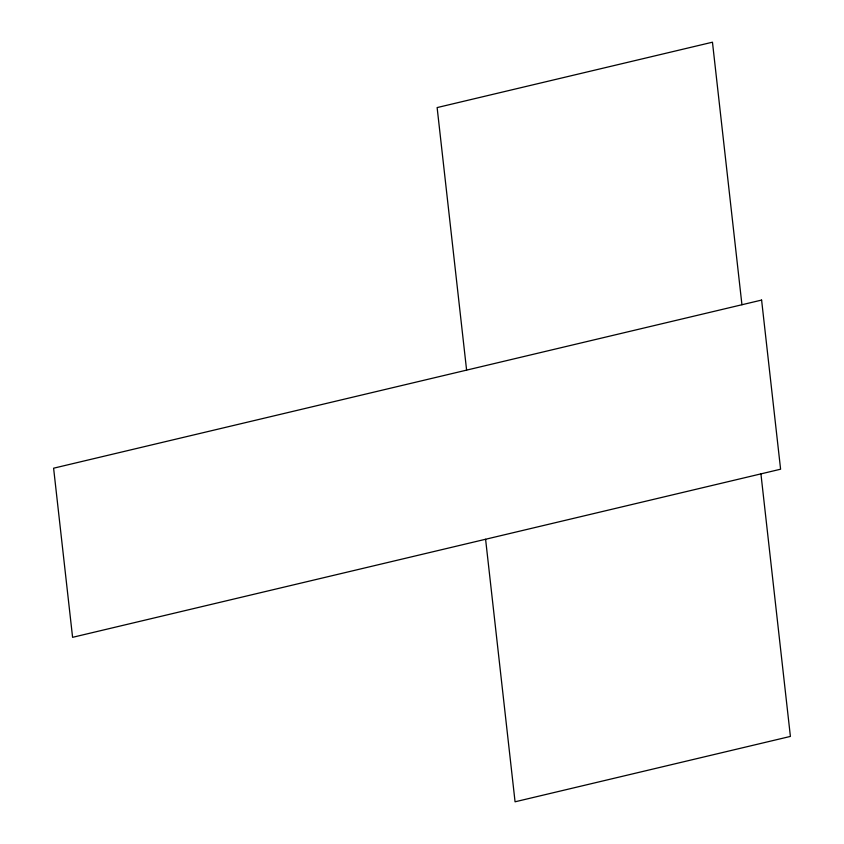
<?xml version="1.0" encoding="UTF-8"?>
<svg xmlns="http://www.w3.org/2000/svg" width="844" height="844" viewBox="0 0 844 844"><rect width="100%" height="100%" fill="white"/><g stroke="black" fill="none" stroke-linecap="round" stroke-linejoin="round"><path stroke-width="1.27" d="M741.939 304.737L712.463 42.2L437.129 107.578L466.605 370.126M760.929 473.874L790.395 736.422L515.062 801.8L485.595 539.263M761.604 300.074L53.605 468.198L72.584 637.326L780.594 469.211L761.604 300.074"/></g></svg>
